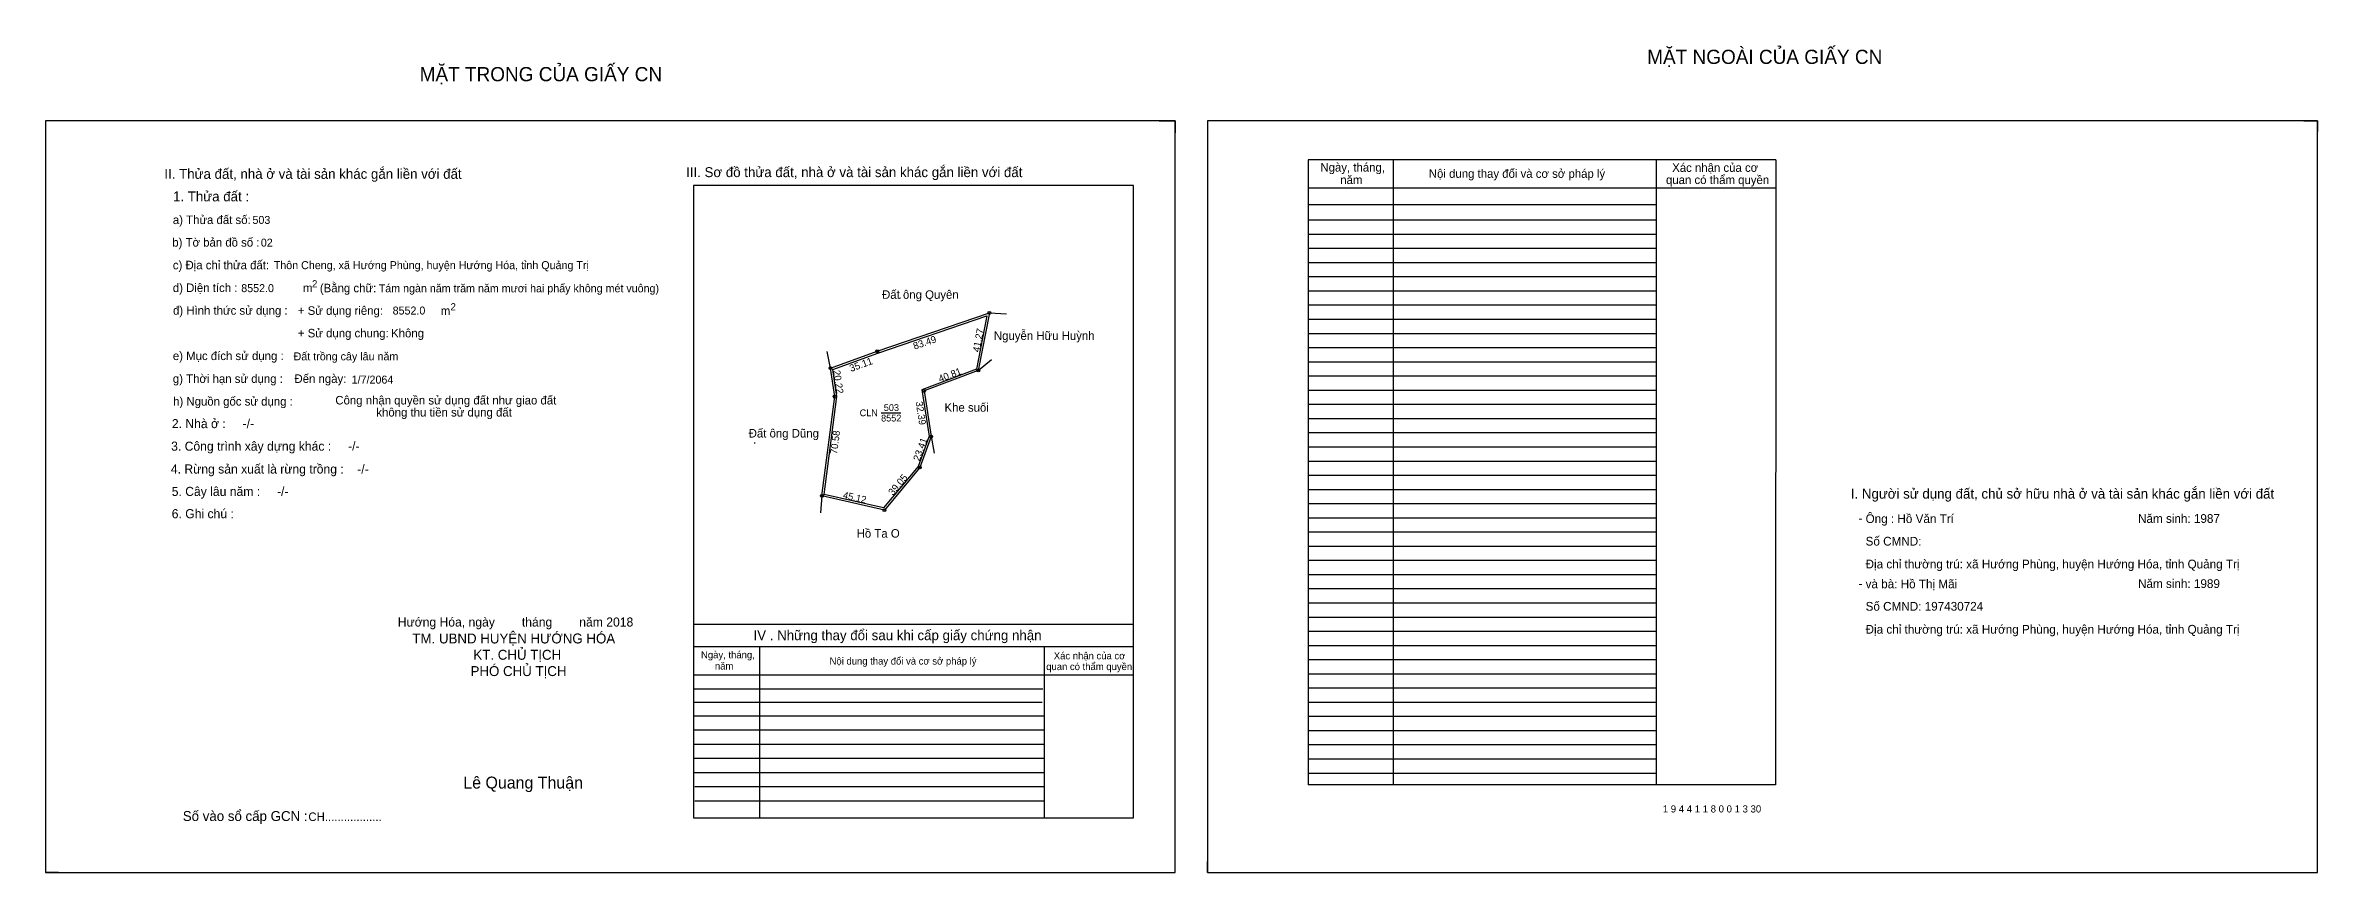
# Model space of a CAD drawing. Extents: x 530807 to 533434, y 1849580 to 1850163.
# Drawn here: x 530807 to 532408, y 1849580 to 1850163 of the extents above; entities that cross this region are included whole.
import ezdxf

# ---------------------------------------------------------------- set-up
doc = ezdxf.new("R2010")
doc.units = 0
for name, color, linetype in [('Default', 7, 'Continuous'), ('Level 10', 7, 'Continuous'), ('Level 11', 7, 'Continuous'), ('Level 13', 7, 'Continuous'), ('Level 27', 7, 'Continuous'), ('Level 36', 7, 'Continuous'), ('Level 4', 7, 'Continuous'), ('Level 49', 7, 'Continuous'), ('Level 55', 7, 'Continuous'), ('Level 6', 7, 'Continuous'), ('Level 60', 7, 'Continuous'), ('Level 7', 7, 'Continuous'), ('Level 8', 7, 'Continuous'), ('Level 9', 7, 'Continuous')]:
    doc.layers.add(name, color=color, linetype=linetype)

msp = doc.modelspace()

# ---------------------------------------------------------------- linework, layer by layer
at = {"layer": 'Level 10'}
for p, q in [((531591.7, 1850110.2), (531603.1, 1850110.2)), ((531603.1, 1850110.2), (531603.1, 1850101.8)), ((532398.5, 1850110.2), (532408.1, 1850110.2)), ((532408.1, 1850110.2), (532408.1, 1850102.8)), ((530806.9, 1849588), (530806.9, 1849580.2)), ((530816.1, 1849580.2), (530806.9, 1849580.2)), ((531625.9, 1849580.2), (531625.9, 1849588)), ((531625.9, 1849580.2), (531632.9, 1849580.2))]:
    msp.add_line(p, q, dxfattribs=at)
for points in [[(530806.9, 1849580.2), (531603.1, 1849580.2), (531603.1, 1850110.2), (530806.9, 1850110.2)], [(531625.9, 1849580.2), (532408.1, 1849580.2), (532408.1, 1850110.2), (531625.9, 1850110.2)], [(531472.1, 1849974.8), (531464.3, 1849934.3), (531426.1, 1849919.8), (531431.1, 1849887.8), (531423.1, 1849865.8), (531398.1, 1849835.8), (531354.1, 1849845.8), (531363.1, 1849915.8), (531360.1, 1849935.8), (531393.1, 1849947.8)], [(531470.3, 1849972.7), (531463.1, 1849935.3), (531424.6, 1849920.7), (531429.7, 1849888), (531421.9, 1849866.5), (531397.6, 1849837.4), (531355.7, 1849846.9), (531364.5, 1849915.8), (531361.7, 1849934.9), (531393.6, 1849946.5)]]:
    msp.add_lwpolyline(points, close=True, dxfattribs=at)
at = {"layer": 'Level 11'}
for centre in [(531472.1, 1849974.8), (531472.1, 1849974.8), (531393.1, 1849947.8), (531360.1, 1849935.8), (531464.3, 1849934.3), (531363.1, 1849915.8), (531426.1, 1849919.8), (531431.1, 1849887.8), (531423.1, 1849865.8), (531354.1, 1849845.8), (531398.1, 1849835.8)]:
    msp.add_circle(centre, 1, dxfattribs=at)
at = {"layer": 'Level 27'}
for p, q in [((531472.1, 1849974.8), (531484.1, 1849974.2)), ((531360.1, 1849935.8), (531357.8, 1849947.6)), ((531464.3, 1849934.3), (531473.5, 1849942)), ((531431.1, 1849887.8), (531433.2, 1849876)), ((531354.1, 1849845.8), (531353.1, 1849833.9))]:
    msp.add_line(p, q, dxfattribs=at)
at = {"layer": 'Level 7'}
for p, q in [((531941.9, 1850040.2), (531696.7, 1850040.2)), ((531941.9, 1850030.2), (531696.7, 1850030.2)), ((531941.9, 1850020.2), (531696.7, 1850020.2)), ((531941.9, 1850010.2), (531696.7, 1850010.2)), ((531941.9, 1850000.2), (531696.7, 1850000.2)), ((531941.9, 1849990.2), (531696.7, 1849990.2)), ((531941.9, 1849980.2), (531696.7, 1849980.2)), ((531941.9, 1849970.2), (531696.7, 1849970.2)), ((531941.9, 1849960.2), (531696.7, 1849960.2)), ((531941.9, 1849950.2), (531696.7, 1849950.2)), ((531941.9, 1849940.2), (531696.7, 1849940.2)), ((531941.9, 1849930.2), (531696.7, 1849930.2)), ((531941.9, 1849920.2), (531696.7, 1849920.2)), ((531941.9, 1849910.2), (531696.7, 1849910.2)), ((531941.9, 1849900.2), (531696.7, 1849900.2)), ((531941.9, 1849890.2), (531696.7, 1849890.2)), ((531941.9, 1849880.2), (531696.7, 1849880.2)), ((531941.9, 1849870.2), (531696.7, 1849870.2)), ((531941.9, 1849860.2), (531696.7, 1849860.2)), ((531941.9, 1849850.2), (531696.7, 1849850.2)), ((531941.9, 1849840.2), (531696.7, 1849840.2)), ((531941.9, 1849830.2), (531696.7, 1849830.2)), ((531941.9, 1849820.2), (531696.7, 1849820.2)), ((531941.9, 1849810.2), (531696.7, 1849810.2)), ((531941.9, 1849800.2), (531696.7, 1849800.2)), ((531941.9, 1849790.2), (531696.7, 1849790.2)), ((531941.9, 1849780.2), (531696.7, 1849780.2)), ((531941.9, 1849770.2), (531696.7, 1849770.2)), ((531941.9, 1849760.2), (531696.7, 1849760.2)), ((531941.9, 1849750.2), (531696.7, 1849750.2)), ((531941.9, 1849740.2), (531696.7, 1849740.2)), ((531941.9, 1849730.2), (531696.7, 1849730.2)), ((531509.8, 1849709.6), (531263.7, 1849709.6)), ((531941.9, 1849720.2), (531696.7, 1849720.2)), ((531941.9, 1849710.2), (531696.7, 1849710.2)), ((531509.4, 1849700.1), (531263.7, 1849700.1)), ((531510.7, 1849690.6), (531263.7, 1849690.6)), ((531941.9, 1849700.2), (531696.7, 1849700.2)), ((531941.9, 1849690.2), (531696.7, 1849690.2)), ((531510.7, 1849680.6), (531263.7, 1849680.6)), ((531941.9, 1849680.2), (531696.7, 1849680.2)), ((531510.7, 1849670.6), (531263.7, 1849670.6)), ((531510.7, 1849660.6), (531263.7, 1849660.6)), ((531941.9, 1849670.2), (531696.7, 1849670.2)), ((531941.9, 1849660.2), (531696.7, 1849660.2)), ((531510.7, 1849650.6), (531263.7, 1849650.6)), ((531941.9, 1849650.2), (531696.7, 1849650.2)), ((531510.7, 1849640.6), (531264.5, 1849640.6)), ((531510.7, 1849630.6), (531264.5, 1849630.6))]:
    msp.add_line(p, q, dxfattribs=at)
at = {"layer": 'Level 8'}
for p, q in [((532026.3, 1850082.7), (531696.7, 1850082.7)), ((531696.7, 1850082.7), (531696.7, 1849642.2)), ((531756.7, 1850082.7), (531756.7, 1849642.2)), ((531942, 1850082.5), (531941.9, 1849642.2)), ((532026.3, 1850082.7), (532026.1, 1849642.2)), ((531573.7, 1850064.8), (531263.7, 1850064.8)), ((531263.7, 1850064.8), (531263.7, 1849618.8)), ((531573.7, 1849618.8), (531573.7, 1850064.8)), ((532026.3, 1850062.7), (531696.7, 1850062.7)), ((531941.9, 1850051), (531696.7, 1850051)), ((531573.7, 1849755.2), (531263.7, 1849755.2)), ((531573.7, 1849739.5), (531263.7, 1849739.5)), ((531310, 1849739.5), (531310, 1849618.8)), ((531510.7, 1849739.5), (531510.7, 1849618.8)), ((531573.7, 1849719.5), (531263.7, 1849719.5)), ((532026.1, 1849642.2), (531696.7, 1849642.2)), ((531263.7, 1849618.8), (531573.7, 1849618.8))]:
    msp.add_line(p, q, dxfattribs=at)
at = {"layer": 'Level 9'}
msp.add_line((531395.8, 1849904.4), (531409.7, 1849904.4), dxfattribs=at)

# ---------------------------------------------------------------- texts
at = {"layer": 'Default'}
for s, p in [('e) Mục đích sử dụng :', (530896.7, 1849941.6)), ('g) Thời hạn sử dụng :', (530896.7, 1849925.5)), ('Đến ngày:', (530982.4, 1849925.5)), ('h) Nguồn gốc sử dụng :', (530896.9, 1849909.5)), ('Công nhận quyền sử dụng đất như giao đất', (531011.2, 1849910.3)), ('không thu tiền sử dụng đất', (531040.1, 1849901.8))]:
    msp.add_text(s, height=6, dxfattribs=at).set_placement(p)
at = {"layer": 'Level 13'}
for s, p in [('CLN', (531380.7, 1849902)), ('8552', (531395.8, 1849898.3)), ('503', (531397.7, 1849905.7))]:
    msp.add_text(s, height=4.8, dxfattribs=at).set_placement(p)
at = {"layer": 'Level 36'}
for p in [(531408.2, 1849984.8), (531305.6, 1849882.7)]:
    msp.add_text('.', height=6, dxfattribs=at).set_placement(p)
at = {"layer": 'Level 4'}
msp.add_text('6. Ghi chú :', height=6.4, dxfattribs=at).set_placement((530895.9, 1849830.1))
at = {"layer": 'Level 49'}
for s, rotation, p in [('41.27', 79.0358, (531465.1, 1849946.9)), ('83.49', 18.869, (531419.4, 1849948.9)), ('20.22', 278.5308, (531362, 1849934.1)), ('35.11', 19.9831, (531374.6, 1849933.2)), ('40.81', 20.7845, (531437.3, 1849925.8)), ('32.39', 278.8807, (531420.1, 1849912.1)), ('70.58', 82.6736, (531364.8, 1849875)), ('23.41', 70.0169, (531422.9, 1849870)), ('39.05', 50.1944, (531404.2, 1849845.7)), ('45.12', 347.1957, (531368.5, 1849844.2))]:
    msp.add_text(s, height=5, rotation=rotation, dxfattribs=at).set_placement(p)
at = {"layer": 'Level 55'}
for s, height, p in [('1', 0.8, (531471.9, 1849974.8)), ('0', 0.22, (531472.1, 1849974.6)), ('0', 0.22, (531472.1, 1849974.6)), ('0', 0.22, (531472.1, 1849974.6)), ('10', 0.8, (531392.6, 1849947.8)), ('0', 0.22, (531393.1, 1849947.6)), ('0', 0.22, (531393.1, 1849947.6)), ('9', 0.8, (531359.9, 1849935.8)), ('0', 0.22, (531360.1, 1849935.6)), ('0', 0.22, (531360.1, 1849935.6)), ('0', 0.22, (531360.1, 1849935.6)), ('0', 0.22, (531360.1, 1849935.6)), ('2', 0.8, (531464, 1849934.3)), ('0', 0.22, (531464.2, 1849934.1)), ('0', 0.22, (531464.2, 1849934.1)), ('8', 0.8, (531362.9, 1849915.8)), ('0', 0.22, (531363.1, 1849915.6)), ('0', 0.22, (531363.1, 1849915.6)), ('3', 0.8, (531425.9, 1849919.8)), ('0', 0.22, (531426.1, 1849919.6)), ('4', 0.8, (531430.9, 1849887.8)), ('0', 0.22, (531431.1, 1849887.6)), ('0', 0.22, (531431.1, 1849887.6)), ('5', 0.8, (531422.9, 1849865.8)), ('0', 0.22, (531423.1, 1849865.6)), ('7', 0.8, (531353.9, 1849845.8)), ('0', 0.22, (531354.1, 1849845.6)), ('0', 0.22, (531354.1, 1849845.6)), ('0', 0.22, (531354.1, 1849845.6)), ('6', 0.8, (531397.9, 1849835.8)), ('0', 0.22, (531398.1, 1849835.6))]:
    msp.add_text(s, height=height, dxfattribs=at).set_placement(p)
at = {"layer": 'Level 6'}
for s, height, p in [('503', 5.63, (530952.8, 1850037.6)), ('02', 5.63, (530958.7, 1850021.6)), ('Thôn Cheng, xã Hướng Phùng, huyện Hướng Hóa, tỉnh Quảng Trị', 5.64, (530967.8, 1850005.7)), ('8552.0', 5.63, (530944.9, 1849989.5)), ('Tám ngàn năm trăm năm mươi hai phẩy không mét vuông)', 5.632, (531041.8, 1849989.4)), ('8552.0', 5.63, (531051.6, 1849973.7)), ('Đất trồng cây lâu năm', 5.64, (530981.8, 1849941.4)), ('1/7/2064', 5.64, (531022.7, 1849925)), ('Ông : Hồ Văn Trí', 6.16, (532089.6, 1849826.7)), ('Năm sinh: 1987', 6.16, (532281.6, 1849826.8)), ('Số CMND: ', 6.16, (532089.6, 1849810.8)), ('Địa chỉ thường trú: xã Hướng Phùng, huyện Hướng Hóa, tỉnh Quảng Trị', 6.16, (532089.6, 1849794.7)), ('và bà: Hồ Thị Mãi', 6.16, (532089.6, 1849780.7)), ('Năm sinh: 1989', 6.16, (532281.6, 1849780.9)), ('Số CMND: 197430724', 6.16, (532089.6, 1849764.9)), ('Địa chỉ thường trú: xã Hướng Phùng, huyện Hướng Hóa, tỉnh Quảng Trị', 6.16, (532089.6, 1849748.7)), ('1 9 4 4 1 1 8 0 0 1 3 30', 5.04, (531946.7, 1849622.6))]:
    msp.add_text(s, height=height, dxfattribs=at).set_placement(p)
at = {"layer": 'Level 60'}
for s, p in [('Đất ông Quyên', (531396.5, 1849984.8)), ('Nguyễn Hữu Huỳnh', (531475.3, 1849955.8)), ('Khe suối', (531440.5, 1849905.2)), ('Đất ông Dũng', (531302.5, 1849887)), ('Hồ Ta O', (531378.6, 1849816.4))]:
    msp.add_text(s, height=6, dxfattribs=at).set_placement(p)
at = {"layer": 'Level 7'}
for s, height, p in [('MẶT NGOÀI CỦA GIẤY CN', 10, (531935.7, 1850150.4)), ('MẶT TRONG CỦA GIẤY CN', 10, (531070.6, 1850138.2)), ('II. Thửa đất, nhà ở và tài sản khác gắn liền với đất', 7, (530890.7, 1850069.4)), ('III. Sơ đồ thửa đất, nhà ở và tài sản khác gắn liền với đất', 7, (531258.4, 1850070.6)), ('Ngày, tháng,', 6, (531705.4, 1850074.5)), ('Nội dung thay đổi và cơ sở pháp lý', 6, (531781.8, 1850070.1)), ('Xác nhận của cơ', 6, (531953.3, 1850074.3)), ('1. Thửa đất :', 7, (530896.8, 1850053.5)), ('năm', 6, (531719.4, 1850065.7)), (' quan có thẩm quyền', 6, (531946.7, 1850065.7)), ('a) Thửa đất số:', 6, (530896.7, 1850037.5)), ('b) Tờ bản đồ số :', 6, (530896.3, 1850021.6)), ('c) Địa chỉ thửa đất:', 6, (530896.7, 1850005.6)), ('d) Diện tích :', 6, (530896.7, 1849989.6)), ('2', 5, (530994.8, 1849992.9)), ('(Bằng chữ:', 6, (531000.3, 1849989.4)), ('đ) Hình thức sử dụng :', 6, (530896.8, 1849973.6)), ('+ Sử dụng riêng:', 6, (530984.8, 1849973.5)), ('m', 6, (530988.4, 1849989.5)), ('2', 5, (531092.4, 1849976.7)), ('+ Sử dụng chung:', 6, (530984.8, 1849957.6)), ('Không', 6, (531050.5, 1849957.6)), ('m', 6, (531085.5, 1849973.4)), ('2. Nhà ở :     -/-', 6.4, (530896, 1849893.6)), ('3. Công trình xây dựng khác :     -/-', 6.4, (530895.5, 1849877.7)), ('4. Rừng sản xuất là rừng trồng :    -/-', 6.4, (530895.3, 1849861.6)), ('5. Cây lâu năm :     -/-', 6.4, (530895.9, 1849845.8)), ('I. Người sử dụng đất, chủ sở hữu nhà ở và tài sản khác gắn liền với đất', 7, (532079.2, 1849843.9)), ('-', 6.4, (532084.6, 1849826.9)), ('-', 6.4, (532084.6, 1849780.9)), ('Hướng Hóa, ngày        tháng        năm 2018', 6.4, (531055.2, 1849753.7)), ('TM. UBND HUYỆN HƯỚNG HÓA', 7, (531065.5, 1849741.8)), ('KT. CHỦ TỊCH', 7, (531108.5, 1849730.3)), ('IV . Những thay đổi sau khi cấp giấy chứng nhận', 7, (531305.9, 1849744.1)), ('PHÓ CHỦ TỊCH', 7, (531106.5, 1849718.8)), ('Ngày, tháng,', 5, (531268.9, 1849731.3)), ('năm', 5, (531278.7, 1849723.4)), ('Nội dung thay đổi và cơ sở pháp lý', 5, (531359.5, 1849726.9)), (' quan có thẩm quyền', 5, (531510.3, 1849723)), ('Xác nhận của cơ', 5, (531517.5, 1849730.6)), ('Lê Quang Thuận', 8.4, (531101.4, 1849639.5)), ('Số vào sổ cấp GCN :', 7, (530903.7, 1849616.6)), ('CH..................', 6, (530992.2, 1849616.6))]:
    msp.add_text(s, height=height, dxfattribs=at).set_placement(p)

doc.saveas('drawing.dxf')
